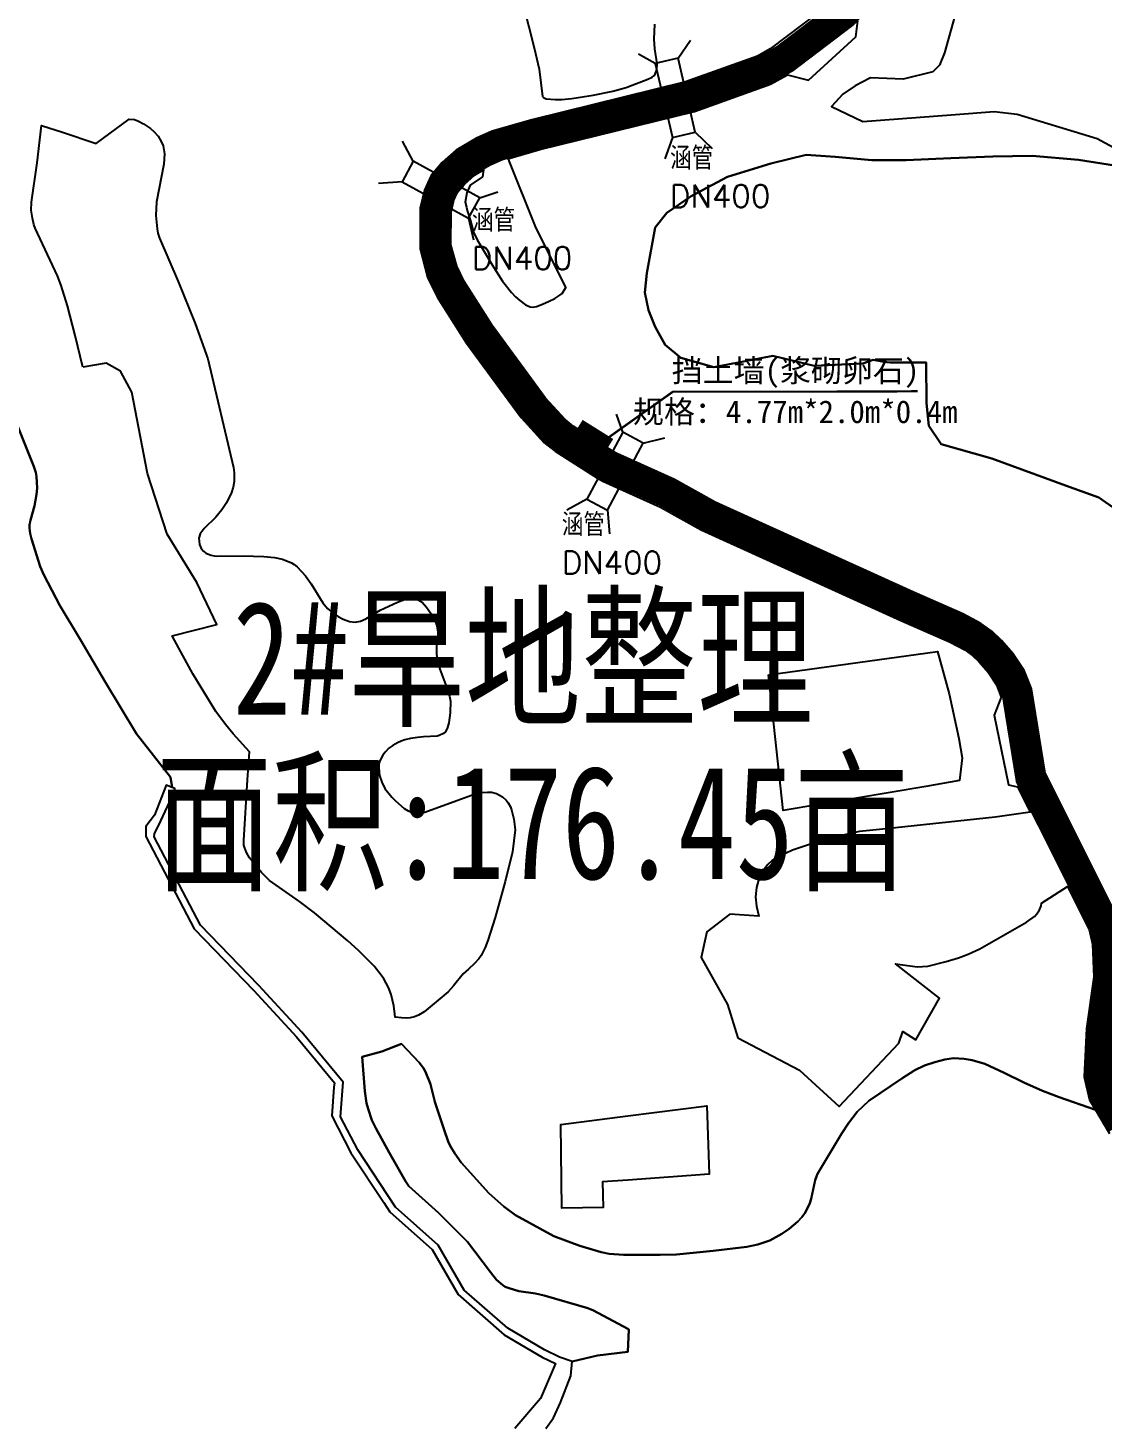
# Model space of a CAD drawing. Header units: millimetres. Extents: x 35444746 to 35449000, y 3482000 to 3488437.
# Drawn here: x 35447920.7 to 35448062.8, y 3487151.4 to 3487336.3 of the extents above; entities that cross this region are included whole.
import ezdxf
from ezdxf.enums import TextEntityAlignment as Align

# ---------------------------------------------------------------- set-up
doc = ezdxf.new("R2010")
doc.units = ezdxf.units.MM
doc.linetypes.add('X3', pattern=[5, 4, -1])
for name, color, linetype, true_color in [('0203.01旱地整理标注', 7, 'Continuous', 0xffffff), ('0203.02旱地整理', 9, 'Continuous', 0x808080), ('0204.02水田整理', 9, 'Continuous', 0x808080), ('0302.02田间道路工程', 6, 'X3', 0xff00ff), ('0401.03涵管标注', 4, '732', 0x00ffff), ('0501.01挡土墙标注', 7, '732', 0x7d7d7d), ('0501.02挡土墙', 6, 'X3', 0xff00ff)]:
    doc.layers.add(name, color=color, linetype=linetype, true_color=true_color)
doc.styles.add('FS', font='rs.shx', dxfattribs={"bigfont": 'fs.shx'})
doc.styles.add('宋体', font='')
doc.styles.get('宋体').set_extended_font_data('SimSun')
doc.linetypes.add('10421', pattern='A,2,[150,AAA.SHX,S=0.5,R=0,X=0,Y=0.5],1e-11', length=2)
doc.linetypes.add('732', pattern='A,9,-0.5,[162,AAA.SHX,S=1,R=0,X=0,Y=0],-0.5', length=10)

msp = doc.modelspace()

# ---------------------------------------------------------------- linework, layer by layer
at = {"layer": '0203.02旱地整理', "color": 41}
for points in [[(35447984.795, 3487344.993), (35447987.628, 3487333.66), (35447988.292, 3487330.845), (35447988.756, 3487327.225), (35447988.875, 3487327.075), (35447989.224, 3487326.93), (35447990.422, 3487326.839), (35447991.303, 3487326.823), (35447992.613, 3487326.95), (35447995.422, 3487327.378), (35447998.033, 3487327.915), (35447999.787, 3487328.422), (35448000, 3487328.502), (35448002.648, 3487329.491), (35448003.243, 3487329.786), (35448003.462, 3487329.956), (35448003.633, 3487330.161), (35448003.834, 3487330.778), (35448003.887, 3487331.552), (35448003.591, 3487333.523), (35448003.49, 3487334.79), (35448003.567, 3487336.769)], [(35447984.795, 3487344.993), (35447987.628, 3487333.66), (35447988.292, 3487330.845), (35447988.756, 3487327.225), (35447988.875, 3487327.075), (35447989.224, 3487326.93), (35447990.422, 3487326.839), (35447991.303, 3487326.823), (35447992.613, 3487326.95), (35447995.422, 3487327.378), (35447998.033, 3487327.915), (35447999.787, 3487328.422), (35448000, 3487328.502), (35448002.648, 3487329.491), (35448003.243, 3487329.786), (35448003.462, 3487329.956), (35448003.633, 3487330.161), (35448003.834, 3487330.778), (35448003.887, 3487331.552), (35448003.591, 3487333.523), (35448003.49, 3487334.79), (35448003.567, 3487336.769)], [(35448027.65295, 3487340.237025), (35448018.839543, 3487333.519699), (35448017.160886, 3487332.572268), (35448007.631514, 3487329.162299), (35447987.328838, 3487324.150528), (35447982.087077, 3487322.626405), (35447980.014763, 3487321.704707), (35447977.327213, 3487320.144647), (35447975.481092, 3487318.50075), (35447974.016898, 3487316.769037), (35447973.134101, 3487314.825388), (35447972.582959, 3487312.479506), (35447972.549552, 3487307.084579), (35447973.550368, 3487303.351205), (35447974.83031, 3487300.751559), (35447978.704179, 3487294.632369), (35447985.9178, 3487284.798186), (35447988.916338, 3487281.508827), (35447990.408411, 3487280.328194), (35447996.003523, 3487276.786481), (35447996.714209, 3487276.39393), (35448004.352845, 3487272.960988), (35448009.706453, 3487269.955839), (35448036.087546, 3487257.980921), (35448042.508802, 3487255.143606), (35448044.530679, 3487254.071069), (35448045.575739, 3487253.3383), (35448046.44513, 3487252.515367), (35448047.617949, 3487251.146741), (35448048.733855, 3487249.4558), (35448049.374481, 3487247.835854), (35448048.427807, 3487245.460767), (35448050.336967, 3487236.233156), (35448051.491935, 3487235.966537), (35448053.164901, 3487232.638289), (35448048.573, 3487231.987), (35448034.172, 3487230.417), (35448030.638, 3487230.078), (35448028.041, 3487229.488), (35448025.339, 3487228.778), (35448021.785, 3487227.59), (35448020.919, 3487227.222), (35448019.654, 3487226.603), (35448019.067, 3487226.21), (35448018.499, 3487225.703), (35448017.953, 3487224.974), (35448017.3, 3487223.64), (35448017.019, 3487222.666), (35448016.909, 3487221.441), (35448017.007, 3487220.204), (35448017.316, 3487218.897), (35448013.483, 3487219.165), (35448010.443, 3487216.836), (35448009.702, 3487213.428), (35448013.187, 3487207.203), (35448014.56, 3487202.804), (35448022.684, 3487198.534), (35448027.954, 3487193.736), (35448035.843, 3487202.085), (35448036.359, 3487203.623), (35448038.09, 3487202.526), (35448041.186, 3487208.032), (35448035.405, 3487212.572), (35448038.264, 3487212.172), (35448039.667, 3487212.291), (35448042.09, 3487212.884), (35448043.697, 3487213.376), (35448044.996, 3487213.884), (35448046.52, 3487214.581), (35448052.707, 3487218.087), (35448053.75, 3487218.856), (35448054.082, 3487219.207), (35448054.431, 3487219.711), (35448054.637, 3487220.231), (35448054.694, 3487220.588), (35448058.112027, 3487222.796337), (35448060.96729, 3487217.115996), (35448061.444705, 3487215.163358), (35448061.601618, 3487210.850667), (35448060.641626, 3487204.034505), (35448060.304665, 3487197.638425), (35448061.048758, 3487194.601197), (35448061.823514, 3487193.300002), (35448057.033, 3487194.977), (35448054.801, 3487195.814), (35448052.346, 3487196.918), (35448049.761, 3487198.195), (35448047.204, 3487199.368), (35448045.508, 3487199.87), (35448044.467, 3487200.035), (35448043.058, 3487200.097), (35448041.924, 3487199.931), (35448040.594, 3487199.601), (35448039.202, 3487199.148), (35448037.935, 3487198.521), (35448036.232, 3487197.437), (35448031.881, 3487194.462), (35448030.303, 3487193.037), (35448029.184, 3487191.527), (35448028.245, 3487190.102), (35448025.089, 3487184.829), (35448024.93, 3487184.474), (35448024.777, 3487183.981), (35448024.247, 3487181.539), (35448024.072, 3487180.943), (35448023.689, 3487180.111), (35448023.41, 3487179.645), (35448023, 3487179.095), (35448022.485, 3487178.519), (35448021.358, 3487177.569), (35448020.372, 3487176.883), (35448018.769, 3487176.018), (35448017.191, 3487175.479), (35448015.739, 3487175.191), (35448011.298, 3487174.641), (35448006.452, 3487174.168), (35448004.29, 3487174.11), (35448000, 3487174.12), (35447999.437, 3487174.121), (35447997.55, 3487174.267), (35447996.482, 3487174.462), (35447993.661, 3487175.323), (35447990.23, 3487176.604), (35447985.179, 3487179.372), (35447983.649, 3487180.526), (35447981.659, 3487182.271), (35447978.005, 3487186.339), (35447977.14, 3487187.515), (35447976.541, 3487188.55), (35447976.29, 3487189.093), (35447975.725, 3487190.658), (35447974.531, 3487194.329), (35447973.957, 3487196.674), (35447973.273, 3487198.321), (35447973, 3487198.786), (35447972.432, 3487199.524), (35447970.09, 3487202.013), (35447967.487, 3487200.988), (35447964.905, 3487200.287), (35447965.275, 3487195.763), (35447965.499, 3487194.184), (35447965.685, 3487193.4), (35447966.185, 3487191.93), (35447966.729, 3487190.854), (35447968.496, 3487187.634), (35447970.638, 3487183.857), (35447971.086, 3487183.216), (35447975.002, 3487179.685), (35447976.856, 3487177.836), (35447977.883, 3487176.765), (35447978.84, 3487175.856), (35447981.881, 3487171.842), (35447982.668, 3487170.823), (35447983.488, 3487170.132), (35447983.815, 3487169.915), (35447984.344, 3487169.705), (35447985.59, 3487169.339), (35447987.808, 3487168.993), (35447988.966, 3487168.756), (35447994.74, 3487167.08), (35447995.497, 3487166.75), (35448000, 3487164.351), (35448000.151, 3487164.271), (35448000, 3487161.308), (35447995.998, 3487160.83), (35447992.648, 3487160.018), (35447990.996, 3487160.59), (35447988.987, 3487161.559), (35447984.146, 3487164.41), (35447978.374, 3487169.449), (35447974.94, 3487175.399), (35447969.317, 3487180.408), (35447964.314, 3487187.99), (35447962.033, 3487192.384), (35447962.398, 3487196.944), (35447956.939, 3487203.543), (35447951.249, 3487209.737), (35447943.521, 3487217.702), (35447937.438, 3487229.378), (35447937.44, 3487229.753), (35447938.278, 3487231.466), (35447940.011, 3487235.197), (35447940.164, 3487235.766), (35447939.818, 3487235.898), (35447939.582, 3487237.24), (35447935.083, 3487242.994), (35447930.947, 3487249.853), (35447927.704, 3487255.427), (35447924.969, 3487259.948), (35447922.841, 3487264.007), (35447922.36, 3487265.081), (35447921.206, 3487268.775), (35447921.028, 3487269.484), (35447920.934, 3487270.164), (35447920.957, 3487270.59), (35447921.066, 3487271.235), (35447921.596, 3487273.102), (35447921.878, 3487274.634), (35447921.935, 3487275.464), (35447921.932, 3487276.266), (35447921.871, 3487277.017), (35447921.774, 3487277.534), (35447921.497, 3487278.339), (35447918.794, 3487285.155)], [(35448027.65295, 3487340.237025), (35448018.839543, 3487333.519699), (35448017.160886, 3487332.572268), (35448007.631514, 3487329.162299), (35447987.328838, 3487324.150528), (35447982.087077, 3487322.626405), (35447980.014763, 3487321.704707), (35447977.327213, 3487320.144647), (35447975.481092, 3487318.50075), (35447974.016898, 3487316.769037), (35447973.134101, 3487314.825388), (35447972.582959, 3487312.479506), (35447972.549552, 3487307.084579), (35447973.550368, 3487303.351205), (35447974.83031, 3487300.751559), (35447978.704179, 3487294.632369), (35447985.9178, 3487284.798186), (35447988.916338, 3487281.508827), (35447990.408411, 3487280.328194), (35447996.003523, 3487276.786481), (35447996.714209, 3487276.39393), (35448004.352845, 3487272.960988), (35448009.706453, 3487269.955839), (35448036.087546, 3487257.980921), (35448042.508802, 3487255.143606), (35448044.530679, 3487254.071069), (35448045.575739, 3487253.3383), (35448046.44513, 3487252.515367), (35448047.617949, 3487251.146741), (35448048.733855, 3487249.4558), (35448049.374481, 3487247.835854), (35448048.427807, 3487245.460767), (35448050.336967, 3487236.233156), (35448051.491935, 3487235.966537), (35448053.164901, 3487232.638289), (35448048.573, 3487231.987), (35448034.172, 3487230.417), (35448030.638, 3487230.078), (35448028.041, 3487229.488), (35448025.339, 3487228.778), (35448021.785, 3487227.59), (35448020.919, 3487227.222), (35448019.654, 3487226.603), (35448019.067, 3487226.21), (35448018.499, 3487225.703), (35448017.953, 3487224.974), (35448017.3, 3487223.64), (35448017.019, 3487222.666), (35448016.909, 3487221.441), (35448017.007, 3487220.204), (35448017.316, 3487218.897), (35448013.483, 3487219.165), (35448010.443, 3487216.836), (35448009.702, 3487213.428), (35448013.187, 3487207.203), (35448014.56, 3487202.804), (35448022.684, 3487198.534), (35448027.954, 3487193.736), (35448035.843, 3487202.085), (35448036.359, 3487203.623), (35448038.09, 3487202.526), (35448041.186, 3487208.032), (35448035.405, 3487212.572), (35448038.264, 3487212.172), (35448039.667, 3487212.291), (35448042.09, 3487212.884), (35448043.697, 3487213.376), (35448044.996, 3487213.884), (35448046.52, 3487214.581), (35448052.707, 3487218.087), (35448053.75, 3487218.856), (35448054.082, 3487219.207), (35448054.431, 3487219.711), (35448054.637, 3487220.231), (35448054.694, 3487220.588), (35448058.112027, 3487222.796337), (35448060.96729, 3487217.115996), (35448061.444705, 3487215.163358), (35448061.601618, 3487210.850667), (35448060.641626, 3487204.034505), (35448060.304665, 3487197.638425), (35448061.048758, 3487194.601197), (35448061.823514, 3487193.300002), (35448057.033, 3487194.977), (35448054.801, 3487195.814), (35448052.346, 3487196.918), (35448049.761, 3487198.195), (35448047.204, 3487199.368), (35448045.508, 3487199.87), (35448044.467, 3487200.035), (35448043.058, 3487200.097), (35448041.924, 3487199.931), (35448040.594, 3487199.601), (35448039.202, 3487199.148), (35448037.935, 3487198.521), (35448036.232, 3487197.437), (35448031.881, 3487194.462), (35448030.303, 3487193.037), (35448029.184, 3487191.527), (35448028.245, 3487190.102), (35448025.089, 3487184.829), (35448024.93, 3487184.474), (35448024.777, 3487183.981), (35448024.247, 3487181.539), (35448024.072, 3487180.943), (35448023.689, 3487180.111), (35448023.41, 3487179.645), (35448023, 3487179.095), (35448022.485, 3487178.519), (35448021.358, 3487177.569), (35448020.372, 3487176.883), (35448018.769, 3487176.018), (35448017.191, 3487175.479), (35448015.739, 3487175.191), (35448011.298, 3487174.641), (35448006.452, 3487174.168), (35448004.29, 3487174.11), (35448000, 3487174.12), (35447999.437, 3487174.121), (35447997.55, 3487174.267), (35447996.482, 3487174.462), (35447993.661, 3487175.323), (35447990.23, 3487176.604), (35447985.179, 3487179.372), (35447983.649, 3487180.526), (35447981.659, 3487182.271), (35447978.005, 3487186.339), (35447977.14, 3487187.515), (35447976.541, 3487188.55), (35447976.29, 3487189.093), (35447975.725, 3487190.658), (35447974.531, 3487194.329), (35447973.957, 3487196.674), (35447973.273, 3487198.321), (35447973, 3487198.786), (35447972.432, 3487199.524), (35447970.09, 3487202.013), (35447967.487, 3487200.988), (35447964.905, 3487200.287), (35447965.275, 3487195.763), (35447965.499, 3487194.184), (35447965.685, 3487193.4), (35447966.185, 3487191.93), (35447966.729, 3487190.854), (35447968.496, 3487187.634), (35447970.638, 3487183.857), (35447971.086, 3487183.216), (35447975.002, 3487179.685), (35447976.856, 3487177.836), (35447977.883, 3487176.765), (35447978.84, 3487175.856), (35447981.881, 3487171.842), (35447982.668, 3487170.823), (35447983.488, 3487170.132), (35447983.815, 3487169.915), (35447984.344, 3487169.705), (35447985.59, 3487169.339), (35447987.808, 3487168.993), (35447988.966, 3487168.756), (35447994.74, 3487167.08), (35447995.497, 3487166.75), (35448000, 3487164.351), (35448000.151, 3487164.271), (35448000, 3487161.308), (35447995.998, 3487160.83), (35447992.648, 3487160.018), (35447990.996, 3487160.59), (35447988.987, 3487161.559), (35447984.146, 3487164.41), (35447978.374, 3487169.449), (35447974.94, 3487175.399), (35447969.317, 3487180.408), (35447964.314, 3487187.99), (35447962.033, 3487192.384), (35447962.398, 3487196.944), (35447956.939, 3487203.543), (35447951.249, 3487209.737), (35447943.521, 3487217.702), (35447937.438, 3487229.378), (35447937.44, 3487229.753), (35447938.278, 3487231.466), (35447940.011, 3487235.197), (35447940.164, 3487235.766), (35447939.818, 3487235.898), (35447939.582, 3487237.24), (35447935.083, 3487242.994), (35447930.947, 3487249.853), (35447927.704, 3487255.427), (35447924.969, 3487259.948), (35447922.841, 3487264.007), (35447922.36, 3487265.081), (35447921.206, 3487268.775), (35447921.028, 3487269.484), (35447920.934, 3487270.164), (35447920.957, 3487270.59), (35447921.066, 3487271.235), (35447921.596, 3487273.102), (35447921.878, 3487274.634), (35447921.935, 3487275.464), (35447921.932, 3487276.266), (35447921.871, 3487277.017), (35447921.774, 3487277.534), (35447921.497, 3487278.339), (35447918.794, 3487285.155)], [(35448043.229, 3487337.89), (35448041.867, 3487332.989), (35448041.208, 3487331.365), (35448040.309, 3487330.474), (35448036.397, 3487329.515), (35448032.084, 3487329.698), (35448030.044, 3487328.65), (35448028.411, 3487327.518), (35448026.938, 3487325.897), (35448031.081, 3487323.927), (35448043.311, 3487324.847), (35448048.447, 3487325.231), (35448051.461, 3487324.891), (35448062.02, 3487321.663), (35448066.738, 3487319.113)], [(35448043.229, 3487337.89), (35448041.867, 3487332.989), (35448041.208, 3487331.365), (35448040.309, 3487330.474), (35448036.397, 3487329.515), (35448032.084, 3487329.698), (35448030.044, 3487328.65), (35448028.411, 3487327.518), (35448026.938, 3487325.897), (35448031.081, 3487323.927), (35448043.311, 3487324.847), (35448048.447, 3487325.231), (35448051.461, 3487324.891), (35448062.02, 3487321.663), (35448066.738, 3487319.113)], [(35448064.830305, 3487218.538299), (35448055.147523, 3487237.801503), (35448053.340944, 3487248.928365), (35448052.381468, 3487251.354585), (35448050.890651, 3487253.613633), (35448049.412052, 3487255.33909), (35448048.169655, 3487256.515096), (35448046.671384, 3487257.565645), (35448044.296056, 3487258.825676), (35448037.759486, 3487261.713943), (35448011.556214, 3487273.608145), (35448006.195925, 3487276.617045), (35447998.544484, 3487280.055741), (35447998.088054, 3487280.307853), (35447992.777826, 3487283.669234), (35447991.715148, 3487284.510098), (35447989.087211, 3487287.392914), (35447982.085185, 3487296.938632), (35447978.403292, 3487302.754576), (35447977.397247, 3487304.797921), (35447976.643173, 3487307.610865), (35447976.670308, 3487311.992984), (35447977.02419, 3487313.499251), (35447977.506515, 3487314.561182), (35447978.417524, 3487315.638639), (35447979.738398, 3487316.814825), (35447980.93706, 3487317.51062), (35447980.83, 3487316.584), (35447979.198, 3487315.51), (35447978.734, 3487314.486), (35447978.526, 3487313.261), (35447978.675, 3487312.576), (35447978.791, 3487312.154), (35447979.175, 3487310.915), (35447979.632, 3487309.3), (35447980.107, 3487308.267), (35447982.091, 3487304.951), (35447983.471, 3487302.816), (35447984.662, 3487301.308), (35447985.162, 3487300.749), (35447985.747, 3487300.249), (35447986.472, 3487299.706), (35447987.126, 3487299.414), (35447987.45, 3487299.377), (35447987.933, 3487299.473), (35447988.718, 3487299.763), (35447989.625, 3487300.166), (35447990.363, 3487300.531), (35447991.042, 3487300.95), (35447991.324, 3487301.184), (35447991.834, 3487301.963), (35447987.801, 3487310.042), (35447984.32, 3487318.724), (35447984.147988, 3487318.965965), (35447988.390427, 3487320.19952), (35448008.813743, 3487325.241071), (35448018.867478, 3487328.838678), (35448021.095114, 3487330.095952), (35448023.909311, 3487329.378204), (35448030.126268, 3487335.116225), (35448030.429591, 3487337.210422)], [(35448064.830305, 3487218.538299), (35448055.147523, 3487237.801503), (35448053.340944, 3487248.928365), (35448052.381468, 3487251.354585), (35448050.890651, 3487253.613633), (35448049.412052, 3487255.33909), (35448048.169655, 3487256.515096), (35448046.671384, 3487257.565645), (35448044.296056, 3487258.825676), (35448037.759486, 3487261.713943), (35448011.556214, 3487273.608145), (35448006.195925, 3487276.617045), (35447998.544484, 3487280.055741), (35447998.088054, 3487280.307853), (35447992.777826, 3487283.669234), (35447991.715148, 3487284.510098), (35447989.087211, 3487287.392914), (35447982.085185, 3487296.938632), (35447978.403292, 3487302.754576), (35447977.397247, 3487304.797921), (35447976.643173, 3487307.610865), (35447976.670308, 3487311.992984), (35447977.02419, 3487313.499251), (35447977.506515, 3487314.561182), (35447978.417524, 3487315.638639), (35447979.738398, 3487316.814825), (35447980.93706, 3487317.51062), (35447980.83, 3487316.584), (35447979.198, 3487315.51), (35447978.734, 3487314.486), (35447978.526, 3487313.261), (35447978.675, 3487312.576), (35447978.791, 3487312.154), (35447979.175, 3487310.915), (35447979.632, 3487309.3), (35447980.107, 3487308.267), (35447982.091, 3487304.951), (35447983.471, 3487302.816), (35447984.662, 3487301.308), (35447985.162, 3487300.749), (35447985.747, 3487300.249), (35447986.472, 3487299.706), (35447987.126, 3487299.414), (35447987.45, 3487299.377), (35447987.933, 3487299.473), (35447988.718, 3487299.763), (35447989.625, 3487300.166), (35447990.363, 3487300.531), (35447991.042, 3487300.95), (35447991.324, 3487301.184), (35447991.834, 3487301.963), (35447987.801, 3487310.042), (35447984.32, 3487318.724), (35447984.147988, 3487318.965965), (35447988.390427, 3487320.19952), (35448008.813743, 3487325.241071), (35448018.867478, 3487328.838678), (35448021.095114, 3487330.095952), (35448023.909311, 3487329.378204), (35448030.126268, 3487335.116225), (35448030.429591, 3487337.210422)], [(35448064.893, 3487317.997), (35448059.591, 3487318.839), (35448053.47, 3487319.359), (35448048.245, 3487319.303), (35448042.692, 3487319.085), (35448036.813, 3487318.787), (35448032.241, 3487318.809), (35448027.427, 3487319.241), (35448023.591, 3487319.505), (35448018.932, 3487318.384), (35448013.209, 3487316.616), (35448008.379, 3487314.027), (35448005.185, 3487311.839), (35448003.624, 3487309.887), (35448002.533, 3487303.851), (35448002.276, 3487301.321), (35448002.732, 3487298.968), (35448003.619, 3487296.761), (35448004.97, 3487294.407), (35448007, 3487292.685), (35448011.383, 3487291.452), (35448017.578, 3487292.644), (35448019.164, 3487292.961), (35448024.636, 3487291.614), (35448031.059, 3487291.931), (35448032.436, 3487292.414), (35448033.799, 3487292.144), (35448034.686, 3487292.059), (35448039.45, 3487292.053), (35448039.493, 3487286.69), (35448039.792, 3487283.696), (35448041.434, 3487281.266), (35448048.11, 3487279.358), (35448057.85, 3487275.806), (35448062.251, 3487274.202), (35448070.725, 3487268.314)], [(35448064.893, 3487317.997), (35448059.591, 3487318.839), (35448053.47, 3487319.359), (35448048.245, 3487319.303), (35448042.692, 3487319.085), (35448036.813, 3487318.787), (35448032.241, 3487318.809), (35448027.427, 3487319.241), (35448023.591, 3487319.505), (35448018.932, 3487318.384), (35448013.209, 3487316.616), (35448008.379, 3487314.027), (35448005.185, 3487311.839), (35448003.624, 3487309.887), (35448002.533, 3487303.851), (35448002.276, 3487301.321), (35448002.732, 3487298.968), (35448003.619, 3487296.761), (35448004.97, 3487294.407), (35448007, 3487292.685), (35448011.383, 3487291.452), (35448017.578, 3487292.644), (35448019.164, 3487292.961), (35448024.636, 3487291.614), (35448031.059, 3487291.931), (35448032.436, 3487292.414), (35448033.799, 3487292.144), (35448034.686, 3487292.059), (35448039.45, 3487292.053), (35448039.493, 3487286.69), (35448039.792, 3487283.696), (35448041.434, 3487281.266), (35448048.11, 3487279.358), (35448057.85, 3487275.806), (35448062.251, 3487274.202), (35448070.725, 3487268.314)]]:
    msp.add_lwpolyline(points, dxfattribs=at)
for points in [[(35447927.986, 3487291.466), (35447926.958, 3487295.65), (35447925.951, 3487299.533), (35447925.131, 3487302.24), (35447924.642, 3487303.536), (35447921.686, 3487309.829), (35447921.53, 3487310.29), (35447921.333, 3487311.133), (35447921.175, 3487312.193), (35447921.198, 3487313.235), (35447921.937, 3487318.458), (35447922.543, 3487323.372), (35447925.31, 3487322.487), (35447929.739, 3487321.026), (35447934.107, 3487324.239), (35447934.801, 3487324.165), (35447935.339, 3487323.982), (35447936.004, 3487323.63), (35447936.916, 3487322.991), (35447937.373, 3487322.617), (35447937.932, 3487321.983), (35447938.349, 3487321.282), (35447938.588, 3487320.713), (35447938.778, 3487319.661), (35447938.702, 3487318.273), (35447937.729, 3487313.317), (35447937.652, 3487311.487), (35447937.811, 3487309.722), (35447937.899, 3487309.173), (35447938.13, 3487308.49), (35447940.608, 3487302.755), (35447942.837, 3487297.216), (35447944.497, 3487292.54), (35447947.89, 3487278.192), (35447947.99, 3487277.469), (35447947.978, 3487276.353), (35447947.838, 3487275.602), (35447947.637, 3487274.896), (35447946.989, 3487273.505), (35447946.35, 3487272.58), (35447945.571, 3487271.614), (35447944.021, 3487270.112), (35447943.501, 3487269.429), (35447943.341, 3487268.828), (35447943.35, 3487268.455), (35447943.411, 3487268.006), (35447943.648, 3487267.492), (35447943.919, 3487267.121), (35447944.261, 3487266.88), (35447944.941, 3487266.609), (35447945.346, 3487266.518), (35447945.675, 3487266.482), (35447949.193, 3487266.492), (35447951.893, 3487266.438), (35447953.333, 3487266.271), (35447954.363, 3487266.067), (35447955.56, 3487265.568), (35447955.911, 3487265.374), (35447956.302, 3487265.052), (35447957.431, 3487263.863), (35447958.149, 3487262.832), (35447959.717, 3487260.309), (35447960.342, 3487259.552), (35447961.082, 3487258.912), (35447961.738, 3487258.489), (35447962.384, 3487258.148), (35447963.237, 3487257.816), (35447963.978, 3487257.723), (35447964.669, 3487257.864), (35447965.37, 3487258.206), (35447967.307, 3487259.339), (35447969.574, 3487260.372), (35447970.507, 3487260.73), (35447971.431, 3487260.849), (35447971.968, 3487260.808), (35447972.24, 3487260.722), (35447972.845, 3487260.385), (35447973.419, 3487259.747), (35447974.047, 3487258.866), (35447974.554, 3487257.931), (35447974.789, 3487257.275), (35447974.907, 3487256.407), (35447974.888, 3487255.825), (35447974.739, 3487254.612), (35447974.74, 3487253.558), (35447974.826, 3487252.827), (35447975.161, 3487251.513), (35447976.212, 3487248.709), (35447976.439, 3487247.959), (35447976.565, 3487247.29), (35447976.533, 3487245.753), (35447976.342, 3487244.428), (35447976.18, 3487243.83), (35447975.904, 3487243.244), (35447975.642, 3487243.024), (35447975.104, 3487242.767), (35447974.838, 3487242.696), (35447973.016, 3487242.597), (35447972.204, 3487242.513), (35447971.285, 3487242.358), (35447970.531, 3487242.173), (35447970.04, 3487242.02), (35447969.59, 3487241.8), (35447968.959, 3487241.446), (35447968.415, 3487241.076), (35447967.934, 3487240.575), (35447967.621, 3487240.165), (35447967.259, 3487239.42), (35447967.118, 3487239.029), (35447967.103, 3487238.552), (35447967.187, 3487237.471), (35447967.488, 3487236.588), (35447967.922, 3487235.758), (35447968.83, 3487234.615), (35447969.305, 3487234.112), (35447970.438, 3487233.117), (35447970.969, 3487232.796), (35447971.67, 3487232.525), (35447972.289, 3487232.503), (35447973.207, 3487232.611), (35447977.398, 3487234.191), (35447979.826, 3487235.044), (35447980.695, 3487235.211), (35447981.476, 3487235.296), (35447981.994, 3487235.257), (35447982.656, 3487235.099), (35447983.448, 3487234.673), (35447983.929, 3487234.205), (35447984.191, 3487233.885), (35447984.495, 3487233.337), (35447984.64, 3487232.958), (35447984.932, 3487231.7), (35447985.107, 3487230.295), (35447984.778, 3487227.403), (35447983.785, 3487223.488), (35447982.476, 3487218.724), (35447981.518, 3487215.666), (35447981.157, 3487214.733), (35447980.631, 3487213.687), (35447980.337, 3487213.256), (35447979.759, 3487212.645), (35447978.958, 3487211.865), (35447978.241, 3487211.246), (35447976.988, 3487209.682), (35447976.255, 3487208.896), (35447973.101, 3487206.247), (35447972.361, 3487205.794), (35447971.808, 3487205.577), (35447971.233, 3487205.441), (35447970.703, 3487205.409), (35447970.09, 3487205.447), (35447969.264, 3487205.537), (35447969.234, 3487205.921), (35447969.073, 3487207.055), (35447968.717, 3487208.518), (35447968.381, 3487209.436), (35447967.769, 3487210.594), (35447967.434, 3487211.083), (35447966.489, 3487212.277), (35447964.429, 3487214.339), (35447963.008, 3487215.628), (35447958.615, 3487219.332), (35447956.637, 3487220.826), (35447952.673, 3487223.578), (35447951.621, 3487224.67), (35447950.396, 3487226.089), (35447950.038, 3487226.58), (35447949.624, 3487227.315), (35447949.342, 3487228.022), (35447949.28, 3487228.289), (35447949.248, 3487228.883), (35447949.769, 3487236.886), (35447950.013, 3487240.625), (35447947.845, 3487242.997), (35447946.848, 3487244.202), (35447945.576, 3487245.953), (35447942.549, 3487250.916), (35447940.657, 3487254.314), (35447939.793, 3487255.944), (35447945.712, 3487257.432), (35447943.044, 3487262.977), (35447939.147, 3487269.383), (35447936.531, 3487277.401), (35447934.447, 3487288.134), (35447932.953, 3487290.906), (35447931.086, 3487291.972)], [(35447927.986, 3487291.466), (35447926.958, 3487295.65), (35447925.951, 3487299.533), (35447925.131, 3487302.24), (35447924.642, 3487303.536), (35447921.686, 3487309.829), (35447921.53, 3487310.29), (35447921.333, 3487311.133), (35447921.175, 3487312.193), (35447921.198, 3487313.235), (35447921.937, 3487318.458), (35447922.543, 3487323.372), (35447925.31, 3487322.487), (35447929.739, 3487321.026), (35447934.107, 3487324.239), (35447934.801, 3487324.165), (35447935.339, 3487323.982), (35447936.004, 3487323.63), (35447936.916, 3487322.991), (35447937.373, 3487322.617), (35447937.932, 3487321.983), (35447938.349, 3487321.282), (35447938.588, 3487320.713), (35447938.778, 3487319.661), (35447938.702, 3487318.273), (35447937.729, 3487313.317), (35447937.652, 3487311.487), (35447937.811, 3487309.722), (35447937.899, 3487309.173), (35447938.13, 3487308.49), (35447940.608, 3487302.755), (35447942.837, 3487297.216), (35447944.497, 3487292.54), (35447947.89, 3487278.192), (35447947.99, 3487277.469), (35447947.978, 3487276.353), (35447947.838, 3487275.602), (35447947.637, 3487274.896), (35447946.989, 3487273.505), (35447946.35, 3487272.58), (35447945.571, 3487271.614), (35447944.021, 3487270.112), (35447943.501, 3487269.429), (35447943.341, 3487268.828), (35447943.35, 3487268.455), (35447943.411, 3487268.006), (35447943.648, 3487267.492), (35447943.919, 3487267.121), (35447944.261, 3487266.88), (35447944.941, 3487266.609), (35447945.346, 3487266.518), (35447945.675, 3487266.482), (35447949.193, 3487266.492), (35447951.893, 3487266.438), (35447953.333, 3487266.271), (35447954.363, 3487266.067), (35447955.56, 3487265.568), (35447955.911, 3487265.374), (35447956.302, 3487265.052), (35447957.431, 3487263.863), (35447958.149, 3487262.832), (35447959.717, 3487260.309), (35447960.342, 3487259.552), (35447961.082, 3487258.912), (35447961.738, 3487258.489), (35447962.384, 3487258.148), (35447963.237, 3487257.816), (35447963.978, 3487257.723), (35447964.669, 3487257.864), (35447965.37, 3487258.206), (35447967.307, 3487259.339), (35447969.574, 3487260.372), (35447970.507, 3487260.73), (35447971.431, 3487260.849), (35447971.968, 3487260.808), (35447972.24, 3487260.722), (35447972.845, 3487260.385), (35447973.419, 3487259.747), (35447974.047, 3487258.866), (35447974.554, 3487257.931), (35447974.789, 3487257.275), (35447974.907, 3487256.407), (35447974.888, 3487255.825), (35447974.739, 3487254.612), (35447974.74, 3487253.558), (35447974.826, 3487252.827), (35447975.161, 3487251.513), (35447976.212, 3487248.709), (35447976.439, 3487247.959), (35447976.565, 3487247.29), (35447976.533, 3487245.753), (35447976.342, 3487244.428), (35447976.18, 3487243.83), (35447975.904, 3487243.244), (35447975.642, 3487243.024), (35447975.104, 3487242.767), (35447974.838, 3487242.696), (35447973.016, 3487242.597), (35447972.204, 3487242.513), (35447971.285, 3487242.358), (35447970.531, 3487242.173), (35447970.04, 3487242.02), (35447969.59, 3487241.8), (35447968.959, 3487241.446), (35447968.415, 3487241.076), (35447967.934, 3487240.575), (35447967.621, 3487240.165), (35447967.259, 3487239.42), (35447967.118, 3487239.029), (35447967.103, 3487238.552), (35447967.187, 3487237.471), (35447967.488, 3487236.588), (35447967.922, 3487235.758), (35447968.83, 3487234.615), (35447969.305, 3487234.112), (35447970.438, 3487233.117), (35447970.969, 3487232.796), (35447971.67, 3487232.525), (35447972.289, 3487232.503), (35447973.207, 3487232.611), (35447977.398, 3487234.191), (35447979.826, 3487235.044), (35447980.695, 3487235.211), (35447981.476, 3487235.296), (35447981.994, 3487235.257), (35447982.656, 3487235.099), (35447983.448, 3487234.673), (35447983.929, 3487234.205), (35447984.191, 3487233.885), (35447984.495, 3487233.337), (35447984.64, 3487232.958), (35447984.932, 3487231.7), (35447985.107, 3487230.295), (35447984.778, 3487227.403), (35447983.785, 3487223.488), (35447982.476, 3487218.724), (35447981.518, 3487215.666), (35447981.157, 3487214.733), (35447980.631, 3487213.687), (35447980.337, 3487213.256), (35447979.759, 3487212.645), (35447978.958, 3487211.865), (35447978.241, 3487211.246), (35447976.988, 3487209.682), (35447976.255, 3487208.896), (35447973.101, 3487206.247), (35447972.361, 3487205.794), (35447971.808, 3487205.577), (35447971.233, 3487205.441), (35447970.703, 3487205.409), (35447970.09, 3487205.447), (35447969.264, 3487205.537), (35447969.234, 3487205.921), (35447969.073, 3487207.055), (35447968.717, 3487208.518), (35447968.381, 3487209.436), (35447967.769, 3487210.594), (35447967.434, 3487211.083), (35447966.489, 3487212.277), (35447964.429, 3487214.339), (35447963.008, 3487215.628), (35447958.615, 3487219.332), (35447956.637, 3487220.826), (35447952.673, 3487223.578), (35447951.621, 3487224.67), (35447950.396, 3487226.089), (35447950.038, 3487226.58), (35447949.624, 3487227.315), (35447949.342, 3487228.022), (35447949.28, 3487228.289), (35447949.248, 3487228.883), (35447949.769, 3487236.886), (35447950.013, 3487240.625), (35447947.845, 3487242.997), (35447946.848, 3487244.202), (35447945.576, 3487245.953), (35447942.549, 3487250.916), (35447940.657, 3487254.314), (35447939.793, 3487255.944), (35447945.712, 3487257.432), (35447943.044, 3487262.977), (35447939.147, 3487269.383), (35447936.531, 3487277.401), (35447934.447, 3487288.134), (35447932.953, 3487290.906), (35447931.086, 3487291.972)], [(35447927.986, 3487291.466), (35447926.958, 3487295.65), (35447925.951, 3487299.533), (35447925.131, 3487302.24), (35447924.642, 3487303.536), (35447921.686, 3487309.829), (35447921.53, 3487310.29), (35447921.333, 3487311.133), (35447921.175, 3487312.193), (35447921.198, 3487313.235), (35447921.937, 3487318.458), (35447922.543, 3487323.372), (35447925.31, 3487322.487), (35447929.739, 3487321.026), (35447934.107, 3487324.239), (35447934.801, 3487324.165), (35447935.339, 3487323.982), (35447936.004, 3487323.63), (35447936.916, 3487322.991), (35447937.373, 3487322.617), (35447937.932, 3487321.983), (35447938.349, 3487321.282), (35447938.588, 3487320.713), (35447938.778, 3487319.661), (35447938.702, 3487318.273), (35447937.729, 3487313.317), (35447937.652, 3487311.487), (35447937.811, 3487309.722), (35447937.899, 3487309.173), (35447938.13, 3487308.49), (35447940.608, 3487302.755), (35447942.837, 3487297.216), (35447944.497, 3487292.54), (35447947.89, 3487278.192), (35447947.99, 3487277.469), (35447947.978, 3487276.353), (35447947.838, 3487275.602), (35447947.637, 3487274.896), (35447946.989, 3487273.505), (35447946.35, 3487272.58), (35447945.571, 3487271.614), (35447944.021, 3487270.112), (35447943.501, 3487269.429), (35447943.341, 3487268.828), (35447943.35, 3487268.455), (35447943.411, 3487268.006), (35447943.648, 3487267.492), (35447943.919, 3487267.121), (35447944.261, 3487266.88), (35447944.941, 3487266.609), (35447945.346, 3487266.518), (35447945.675, 3487266.482), (35447949.193, 3487266.492), (35447951.893, 3487266.438), (35447953.333, 3487266.271), (35447954.363, 3487266.067), (35447955.56, 3487265.568), (35447955.911, 3487265.374), (35447956.302, 3487265.052), (35447957.431, 3487263.863), (35447958.149, 3487262.832), (35447959.717, 3487260.309), (35447960.342, 3487259.552), (35447961.082, 3487258.912), (35447961.738, 3487258.489), (35447962.384, 3487258.148), (35447963.237, 3487257.816), (35447963.978, 3487257.723), (35447964.669, 3487257.864), (35447965.37, 3487258.206), (35447967.307, 3487259.339), (35447969.574, 3487260.372), (35447970.507, 3487260.73), (35447971.431, 3487260.849), (35447971.968, 3487260.808), (35447972.24, 3487260.722), (35447972.845, 3487260.385), (35447973.419, 3487259.747), (35447974.047, 3487258.866), (35447974.554, 3487257.931), (35447974.789, 3487257.275), (35447974.907, 3487256.407), (35447974.888, 3487255.825), (35447974.739, 3487254.612), (35447974.74, 3487253.558), (35447974.826, 3487252.827), (35447975.161, 3487251.513), (35447976.212, 3487248.709), (35447976.439, 3487247.959), (35447976.565, 3487247.29), (35447976.533, 3487245.753), (35447976.342, 3487244.428), (35447976.18, 3487243.83), (35447975.904, 3487243.244), (35447975.642, 3487243.024), (35447975.104, 3487242.767), (35447974.838, 3487242.696), (35447973.016, 3487242.597), (35447972.204, 3487242.513), (35447971.285, 3487242.358), (35447970.531, 3487242.173), (35447970.04, 3487242.02), (35447969.59, 3487241.8), (35447968.959, 3487241.446), (35447968.415, 3487241.076), (35447967.934, 3487240.575), (35447967.621, 3487240.165), (35447967.259, 3487239.42), (35447967.118, 3487239.029), (35447967.103, 3487238.552), (35447967.187, 3487237.471), (35447967.488, 3487236.588), (35447967.922, 3487235.758), (35447968.83, 3487234.615), (35447969.305, 3487234.112), (35447970.438, 3487233.117), (35447970.969, 3487232.796), (35447971.67, 3487232.525), (35447972.289, 3487232.503), (35447973.207, 3487232.611), (35447977.398, 3487234.191), (35447979.826, 3487235.044), (35447980.695, 3487235.211), (35447981.476, 3487235.296), (35447981.994, 3487235.257), (35447982.656, 3487235.099), (35447983.448, 3487234.673), (35447983.929, 3487234.205), (35447984.191, 3487233.885), (35447984.495, 3487233.337), (35447984.64, 3487232.958), (35447984.932, 3487231.7), (35447985.107, 3487230.295), (35447984.778, 3487227.403), (35447983.785, 3487223.488), (35447982.476, 3487218.724), (35447981.518, 3487215.666), (35447981.157, 3487214.733), (35447980.631, 3487213.687), (35447980.337, 3487213.256), (35447979.759, 3487212.645), (35447978.958, 3487211.865), (35447978.241, 3487211.246), (35447976.988, 3487209.682), (35447976.255, 3487208.896), (35447973.101, 3487206.247), (35447972.361, 3487205.794), (35447971.808, 3487205.577), (35447971.233, 3487205.441), (35447970.703, 3487205.409), (35447970.09, 3487205.447), (35447969.264, 3487205.537), (35447969.234, 3487205.921), (35447969.073, 3487207.055), (35447968.717, 3487208.518), (35447968.381, 3487209.436), (35447967.769, 3487210.594), (35447967.434, 3487211.083), (35447966.489, 3487212.277), (35447964.429, 3487214.339), (35447963.008, 3487215.628), (35447958.615, 3487219.332), (35447956.637, 3487220.826), (35447952.673, 3487223.578), (35447951.621, 3487224.67), (35447950.396, 3487226.089), (35447950.038, 3487226.58), (35447949.624, 3487227.315), (35447949.342, 3487228.022), (35447949.28, 3487228.289), (35447949.248, 3487228.883), (35447949.769, 3487236.886), (35447950.013, 3487240.625), (35447947.845, 3487242.997), (35447946.848, 3487244.202), (35447945.576, 3487245.953), (35447942.549, 3487250.916), (35447940.657, 3487254.314), (35447939.793, 3487255.944), (35447945.712, 3487257.432), (35447943.044, 3487262.977), (35447939.147, 3487269.383), (35447936.531, 3487277.401), (35447934.447, 3487288.134), (35447932.953, 3487290.906), (35447931.086, 3487291.972)], [(35447927.986, 3487291.466), (35447926.958, 3487295.65), (35447925.951, 3487299.533), (35447925.131, 3487302.24), (35447924.642, 3487303.536), (35447921.686, 3487309.829), (35447921.53, 3487310.29), (35447921.333, 3487311.133), (35447921.175, 3487312.193), (35447921.198, 3487313.235), (35447921.937, 3487318.458), (35447922.543, 3487323.372), (35447925.31, 3487322.487), (35447929.739, 3487321.026), (35447934.107, 3487324.239), (35447934.801, 3487324.165), (35447935.339, 3487323.982), (35447936.004, 3487323.63), (35447936.916, 3487322.991), (35447937.373, 3487322.617), (35447937.932, 3487321.983), (35447938.349, 3487321.282), (35447938.588, 3487320.713), (35447938.778, 3487319.661), (35447938.702, 3487318.273), (35447937.729, 3487313.317), (35447937.652, 3487311.487), (35447937.811, 3487309.722), (35447937.899, 3487309.173), (35447938.13, 3487308.49), (35447940.608, 3487302.755), (35447942.837, 3487297.216), (35447944.497, 3487292.54), (35447947.89, 3487278.192), (35447947.99, 3487277.469), (35447947.978, 3487276.353), (35447947.838, 3487275.602), (35447947.637, 3487274.896), (35447946.989, 3487273.505), (35447946.35, 3487272.58), (35447945.571, 3487271.614), (35447944.021, 3487270.112), (35447943.501, 3487269.429), (35447943.341, 3487268.828), (35447943.35, 3487268.455), (35447943.411, 3487268.006), (35447943.648, 3487267.492), (35447943.919, 3487267.121), (35447944.261, 3487266.88), (35447944.941, 3487266.609), (35447945.346, 3487266.518), (35447945.675, 3487266.482), (35447949.193, 3487266.492), (35447951.893, 3487266.438), (35447953.333, 3487266.271), (35447954.363, 3487266.067), (35447955.56, 3487265.568), (35447955.911, 3487265.374), (35447956.302, 3487265.052), (35447957.431, 3487263.863), (35447958.149, 3487262.832), (35447959.717, 3487260.309), (35447960.342, 3487259.552), (35447961.082, 3487258.912), (35447961.738, 3487258.489), (35447962.384, 3487258.148), (35447963.237, 3487257.816), (35447963.978, 3487257.723), (35447964.669, 3487257.864), (35447965.37, 3487258.206), (35447967.307, 3487259.339), (35447969.574, 3487260.372), (35447970.507, 3487260.73), (35447971.431, 3487260.849), (35447971.968, 3487260.808), (35447972.24, 3487260.722), (35447972.845, 3487260.385), (35447973.419, 3487259.747), (35447974.047, 3487258.866), (35447974.554, 3487257.931), (35447974.789, 3487257.275), (35447974.907, 3487256.407), (35447974.888, 3487255.825), (35447974.739, 3487254.612), (35447974.74, 3487253.558), (35447974.826, 3487252.827), (35447975.161, 3487251.513), (35447976.212, 3487248.709), (35447976.439, 3487247.959), (35447976.565, 3487247.29), (35447976.533, 3487245.753), (35447976.342, 3487244.428), (35447976.18, 3487243.83), (35447975.904, 3487243.244), (35447975.642, 3487243.024), (35447975.104, 3487242.767), (35447974.838, 3487242.696), (35447973.016, 3487242.597), (35447972.204, 3487242.513), (35447971.285, 3487242.358), (35447970.531, 3487242.173), (35447970.04, 3487242.02), (35447969.59, 3487241.8), (35447968.959, 3487241.446), (35447968.415, 3487241.076), (35447967.934, 3487240.575), (35447967.621, 3487240.165), (35447967.259, 3487239.42), (35447967.118, 3487239.029), (35447967.103, 3487238.552), (35447967.187, 3487237.471), (35447967.488, 3487236.588), (35447967.922, 3487235.758), (35447968.83, 3487234.615), (35447969.305, 3487234.112), (35447970.438, 3487233.117), (35447970.969, 3487232.796), (35447971.67, 3487232.525), (35447972.289, 3487232.503), (35447973.207, 3487232.611), (35447977.398, 3487234.191), (35447979.826, 3487235.044), (35447980.695, 3487235.211), (35447981.476, 3487235.296), (35447981.994, 3487235.257), (35447982.656, 3487235.099), (35447983.448, 3487234.673), (35447983.929, 3487234.205), (35447984.191, 3487233.885), (35447984.495, 3487233.337), (35447984.64, 3487232.958), (35447984.932, 3487231.7), (35447985.107, 3487230.295), (35447984.778, 3487227.403), (35447983.785, 3487223.488), (35447982.476, 3487218.724), (35447981.518, 3487215.666), (35447981.157, 3487214.733), (35447980.631, 3487213.687), (35447980.337, 3487213.256), (35447979.759, 3487212.645), (35447978.958, 3487211.865), (35447978.241, 3487211.246), (35447976.988, 3487209.682), (35447976.255, 3487208.896), (35447973.101, 3487206.247), (35447972.361, 3487205.794), (35447971.808, 3487205.577), (35447971.233, 3487205.441), (35447970.703, 3487205.409), (35447970.09, 3487205.447), (35447969.264, 3487205.537), (35447969.234, 3487205.921), (35447969.073, 3487207.055), (35447968.717, 3487208.518), (35447968.381, 3487209.436), (35447967.769, 3487210.594), (35447967.434, 3487211.083), (35447966.489, 3487212.277), (35447964.429, 3487214.339), (35447963.008, 3487215.628), (35447958.615, 3487219.332), (35447956.637, 3487220.826), (35447952.673, 3487223.578), (35447951.621, 3487224.67), (35447950.396, 3487226.089), (35447950.038, 3487226.58), (35447949.624, 3487227.315), (35447949.342, 3487228.022), (35447949.28, 3487228.289), (35447949.248, 3487228.883), (35447949.769, 3487236.886), (35447950.013, 3487240.625), (35447947.845, 3487242.997), (35447946.848, 3487244.202), (35447945.576, 3487245.953), (35447942.549, 3487250.916), (35447940.657, 3487254.314), (35447939.793, 3487255.944), (35447945.712, 3487257.432), (35447943.044, 3487262.977), (35447939.147, 3487269.383), (35447936.531, 3487277.401), (35447934.447, 3487288.134), (35447932.953, 3487290.906), (35447931.086, 3487291.972)], [(35448018.591, 3487250.762), (35448040.935, 3487253.868), (35448042.484, 3487248.262), (35448043.776, 3487242.37), (35448044.184, 3487239.822), (35448043.858, 3487236.834), (35448039.387, 3487236.044), (35448020.553, 3487232.858)], [(35448018.591, 3487250.762), (35448040.935, 3487253.868), (35448042.484, 3487248.262), (35448043.776, 3487242.37), (35448044.184, 3487239.822), (35448043.858, 3487236.834), (35448039.387, 3487236.044), (35448020.553, 3487232.858)], [(35448018.591, 3487250.762), (35448040.935, 3487253.868), (35448042.484, 3487248.262), (35448043.776, 3487242.37), (35448044.184, 3487239.822), (35448043.858, 3487236.834), (35448039.387, 3487236.044), (35448020.553, 3487232.858)], [(35448018.591, 3487250.762), (35448040.935, 3487253.868), (35448042.484, 3487248.262), (35448043.776, 3487242.37), (35448044.184, 3487239.822), (35448043.858, 3487236.834), (35448039.387, 3487236.044), (35448020.553, 3487232.858)], [(35448000, 3487192.499), (35448010.442, 3487193.835), (35448010.786, 3487184.782), (35448000, 3487183.994), (35447996.681, 3487183.751), (35447996.738, 3487180.37), (35447991.291, 3487180.313), (35447991.176, 3487191.371)], [(35448000, 3487192.499), (35448010.442, 3487193.835), (35448010.786, 3487184.782), (35448000, 3487183.994), (35447996.681, 3487183.751), (35447996.738, 3487180.37), (35447991.291, 3487180.313), (35447991.176, 3487191.371)], [(35448000, 3487192.499), (35448010.442, 3487193.835), (35448010.786, 3487184.782), (35448000, 3487183.994), (35447996.681, 3487183.751), (35447996.738, 3487180.37), (35447991.291, 3487180.313), (35447991.176, 3487191.371)], [(35448000, 3487192.499), (35448010.442, 3487193.835), (35448010.786, 3487184.782), (35448000, 3487183.994), (35447996.681, 3487183.751), (35447996.738, 3487180.37), (35447991.291, 3487180.313), (35447991.176, 3487191.371)]]:
    msp.add_lwpolyline(points, close=True, dxfattribs=at)
at = {"layer": '0204.02水田整理', "color": 51}
for points in [[(35448070.725, 3487268.314), (35448062.251, 3487274.202), (35448057.85, 3487275.806), (35448048.11, 3487279.358), (35448041.434, 3487281.266), (35448039.792, 3487283.696), (35448039.493, 3487286.69), (35448039.45, 3487292.053), (35448034.686, 3487292.059), (35448033.799, 3487292.144), (35448032.436, 3487292.414), (35448031.059, 3487291.931), (35448024.636, 3487291.614), (35448019.164, 3487292.961), (35448017.578, 3487292.644), (35448011.383, 3487291.452), (35448007, 3487292.685), (35448004.97, 3487294.407), (35448003.619, 3487296.761), (35448002.732, 3487298.968), (35448002.276, 3487301.321), (35448002.533, 3487303.851), (35448003.624, 3487309.887), (35448005.185, 3487311.839), (35448008.379, 3487314.027), (35448013.209, 3487316.616), (35448018.932, 3487318.384), (35448023.591, 3487319.505), (35448027.427, 3487319.241), (35448032.241, 3487318.809), (35448036.813, 3487318.787), (35448042.692, 3487319.085), (35448048.245, 3487319.303), (35448053.47, 3487319.359), (35448059.591, 3487318.839), (35448064.893, 3487317.997)], [(35447918.794, 3487285.155), (35447921.497, 3487278.339), (35447921.774, 3487277.534), (35447921.871, 3487277.017), (35447921.932, 3487276.266), (35447921.935, 3487275.464), (35447921.878, 3487274.634), (35447921.596, 3487273.102), (35447921.066, 3487271.235), (35447920.957, 3487270.59), (35447920.934, 3487270.164), (35447921.028, 3487269.484), (35447921.206, 3487268.775), (35447922.36, 3487265.081), (35447922.841, 3487264.007), (35447924.969, 3487259.948), (35447927.704, 3487255.427), (35447930.947, 3487249.853), (35447935.083, 3487242.994), (35447939.582, 3487237.24), (35447939.818, 3487235.898), (35447938.994, 3487236.211), (35447937.482, 3487232.234), (35447936.321, 3487230.755), (35447936.315, 3487229.436), (35447942.69, 3487217.2), (35447950.568, 3487209.081), (35447956.22, 3487202.928), (35447961.23, 3487196.871), (35447961.183, 3487196.282), (35447960.88, 3487192.5), (35447963.414, 3487187.621), (35447967.754, 3487181.044), (35447968.575, 3487179.799), (35447974.163, 3487174.822), (35447977.601, 3487168.864), (35447983.683, 3487163.554), (35447988.71, 3487160.593), (35447990.439, 3487159.76), (35447988.471, 3487155.126), (35447985.074, 3487151.19)], [(35447989.174, 3487151.152), (35447990.173, 3487152.593), (35447991.116, 3487154.603), (35447992.481, 3487158.114), (35447992.648, 3487160.018), (35447995.998, 3487160.83), (35448000, 3487161.308), (35448000.151, 3487164.271), (35448000, 3487164.351), (35447995.497, 3487166.75), (35447994.74, 3487167.08), (35447988.966, 3487168.756), (35447987.808, 3487168.993), (35447985.59, 3487169.339), (35447984.344, 3487169.705), (35447983.815, 3487169.915), (35447983.488, 3487170.132), (35447982.668, 3487170.823), (35447981.881, 3487171.842), (35447978.84, 3487175.856), (35447977.883, 3487176.765), (35447976.856, 3487177.836), (35447975.002, 3487179.685), (35447971.086, 3487183.216), (35447970.638, 3487183.857), (35447968.496, 3487187.634), (35447966.729, 3487190.854), (35447966.185, 3487191.93), (35447965.685, 3487193.4), (35447965.499, 3487194.184), (35447965.275, 3487195.763), (35447964.905, 3487200.287), (35447967.487, 3487200.988), (35447970.09, 3487202.013), (35447972.432, 3487199.524), (35447973, 3487198.786), (35447973.273, 3487198.321), (35447973.957, 3487196.674), (35447974.531, 3487194.329), (35447975.725, 3487190.658), (35447976.29, 3487189.093), (35447976.541, 3487188.55), (35447977.14, 3487187.515), (35447978.005, 3487186.339), (35447981.659, 3487182.271), (35447983.649, 3487180.526), (35447985.179, 3487179.372), (35447990.23, 3487176.604), (35447993.661, 3487175.323), (35447996.482, 3487174.462), (35447997.55, 3487174.267), (35447999.437, 3487174.121), (35448000, 3487174.12), (35448004.29, 3487174.11), (35448006.452, 3487174.168), (35448011.298, 3487174.641), (35448015.739, 3487175.191), (35448017.191, 3487175.479), (35448018.769, 3487176.018), (35448020.372, 3487176.883), (35448021.358, 3487177.569), (35448022.485, 3487178.519), (35448023, 3487179.095), (35448023.41, 3487179.645), (35448023.689, 3487180.111), (35448024.072, 3487180.943), (35448024.247, 3487181.539), (35448024.777, 3487183.981), (35448024.93, 3487184.474), (35448025.089, 3487184.829), (35448028.245, 3487190.102), (35448029.184, 3487191.527), (35448030.303, 3487193.037), (35448031.881, 3487194.462), (35448036.232, 3487197.437), (35448037.935, 3487198.521), (35448039.202, 3487199.148), (35448040.594, 3487199.601), (35448041.924, 3487199.931), (35448043.058, 3487200.097), (35448044.467, 3487200.035), (35448045.508, 3487199.87), (35448047.204, 3487199.368), (35448049.761, 3487198.195), (35448052.346, 3487196.918), (35448054.801, 3487195.814), (35448057.033, 3487194.977), (35448061.823514, 3487193.300002), (35448063.686663, 3487190.170861)]]:
    msp.add_lwpolyline(points, dxfattribs=at)
at = {"layer": '0302.02田间道路工程', "color": 1, "linetype": 'Continuous', "const_width": 4, "flags": 128}
msp.add_lwpolyline([(35448030.819495, 3487340.614503), (35448028.537908, 3487338.10235), (35448028.537908, 3487338.10235), (35448028.537908, 3487338.10235), (35448020.811342, 3487332.23235), (35448018.033017, 3487330.664268), (35448008.235676, 3487327.158409), (35447987.871348, 3487322.131419), (35447982.806913, 3487320.658857), (35447980.966927, 3487319.840491), (35447978.559416, 3487318.442987), (35447976.981716, 3487317.038107), (35447975.800219, 3487315.640743), (35447975.122078, 3487314.147684), (35447974.671743, 3487312.230875), (35447974.641541, 3487307.35353), (35447975.516263, 3487304.090529), (35447976.656234, 3487301.775174), (35447980.431996, 3487295.810953), (35447987.537484, 3487286.124186), (35447990.346632, 3487283.042586), (35447991.619268, 3487282.035587), (35447997.068794, 3487278.58603), (35447997.649546, 3487278.265248), (35448005.294726, 3487274.829366), (35448010.651748, 3487271.8223), (35448036.941968, 3487259.888631), (35448043.422154, 3487257.025277), (35448045.624657, 3487255.856924), (35448046.901325, 3487254.961759), (35448047.961335, 3487253.958392), (35448049.290419, 3487252.407413), (35448050.597918, 3487250.426148), (35448051.401488, 3487248.394167), (35448053.222606, 3487237.177752), (35448062.941431, 3487217.842844), (35448063.525849, 3487215.452564), (35448063.697236, 3487210.742067), (35448062.724213, 3487203.833378), (35448062.408275, 3487197.836351), (35448063.004646, 3487195.402093), (35448065.360206, 3487191.445951)], dxfattribs=at)
at = {"layer": '0401.03涵管标注', "color": 4, "linetype": 'Continuous'}
for p, q in [((35448006.648426, 3487332.271372), (35448008.312978, 3487334.657361)), ((35448003.645186, 3487331.569062), (35448001.44614, 3487332.803426)), ((35448006.648426, 3487332.271372), (35448003.645186, 3487331.569062)), ((35448008.933164, 3487322.501308), (35448006.648426, 3487332.271372)), ((35448003.645186, 3487331.569062), (35448005.929924, 3487321.798997)), ((35448003.645186, 3487331.569062), (35448003.645186, 3487331.569062)), ((35447971.665599, 3487318.655282), (35447970.250405, 3487321.312882)), ((35448005.929924, 3487321.798997), (35448004.898897, 3487318.970112)), ((35448005.929924, 3487321.798997), (35448008.933164, 3487322.501308)), ((35448008.933164, 3487322.501308), (35448011.182011, 3487320.327013)), ((35447971.665599, 3487318.655282), (35447970.180818, 3487315.951929)), ((35447980.460077, 3487313.825029), (35447971.665599, 3487318.655282)), ((35447970.180818, 3487315.951929), (35447967.06046, 3487315.732295)), ((35447970.180818, 3487315.951929), (35447978.975296, 3487311.121676)), ((35447978.975296, 3487311.121676), (35447980.460077, 3487313.825029)), ((35447980.460077, 3487313.825029), (35447982.847981, 3487314.635815)), ((35447980.460077, 3487313.825029), (35447980.460077, 3487313.825029)), ((35447978.975296, 3487311.121676), (35447979.637626, 3487308.288834)), ((35447999.338172, 3487282.853754), (35447998.498296, 3487285.231582)), ((35447999.338172, 3487282.853754), (35447994.615638, 3487274.000966)), ((35448002.059449, 3487281.402085), (35447999.338172, 3487282.853754)), ((35447999.338172, 3487282.853754), (35447999.338172, 3487282.853754)), ((35448002.059449, 3487281.402085), (35448004.883994, 3487282.098948)), ((35447997.336915, 3487272.549296), (35448002.059449, 3487281.402085)), ((35447994.615638, 3487274.000966), (35447991.975513, 3487272.553434)), ((35447994.615638, 3487274.000966), (35447997.336915, 3487272.549296)), ((35447997.336915, 3487272.549296), (35447997.594625, 3487269.431852))]:
    msp.add_line(p, q, dxfattribs=at)
at = {"layer": '0501.01挡土墙标注', "color": 0, "linetype": 'Continuous', "ltscale": 0.5, "const_width": 0.3}
msp.add_lwpolyline([(35447996.877264, 3487281.733139), (35448005.989388, 3487288.210496), (35448027.009554, 3487288.210496), (35448038.307405, 3487288.260791)], dxfattribs=at)
at = {"layer": '0501.02挡土墙', "color": 3, "linetype": '10421', "const_width": 2, "flags": 128}
msp.add_lwpolyline([(35447993.515206, 3487283.629266), (35447997.554949, 3487281.099218)], dxfattribs=at)

# ---------------------------------------------------------------- texts
at = {"layer": '0203.01旱地整理标注', "color": 41, "style": '宋体', "width": 0.75}
for s, p in [('2#旱地整理', (35447986.17847, 3487253.306938, -960.379232)), ('面积:176.45亩', (35447987.474282, 3487231.628872, -960.379232))]:
    msp.add_text(s, height=15, dxfattribs=at).set_placement(p, align=Align.MIDDLE)
at = {"layer": '0401.03涵管标注', "color": 0, "linetype": 'Continuous', "char_height": 3, "width": 16, "attachment_point": 1, "style": 'FS'}
for insert in [(35448005.599604, 3487320.565626, 1210.168), (35447979.424659, 3487312.35706, 1210.168), (35447991.292596, 3487272.116973, 1210.168)]:
    msp.add_mtext('涵管DN400', dxfattribs=dict(at, insert=insert))
at = {"layer": '0501.01挡土墙标注', "color": 0, "linetype": 'Continuous', "ltscale": 0.5, "style": '宋体'}
msp.add_text('挡土墙(浆砌卵石)', height=3, dxfattribs=at).set_placement((35448022.179664, 3487290.826856), align=Align.MIDDLE)
at = {"layer": '0501.01挡土墙标注', "color": 0, "linetype": 'Continuous', "style": '宋体'}
msp.add_text('规格：4.77m*2.0m*0.4m', height=3, dxfattribs=at).set_placement((35448022.141462, 3487285.612047), align=Align.MIDDLE)

doc.saveas('drawing.dxf')
